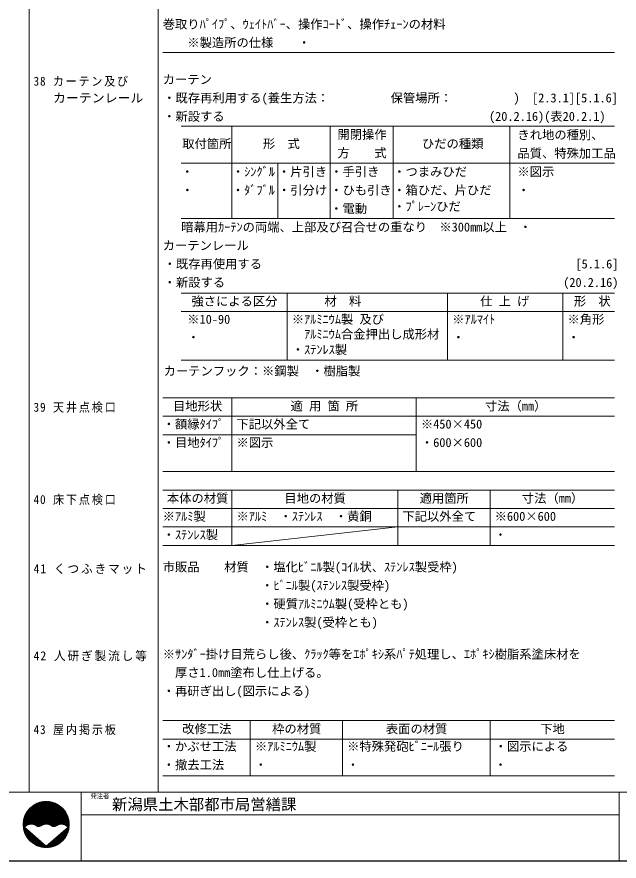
# Model space of a CAD drawing. Units: millimetres on the paper. Extents: x -398 to 394, y -285 to 285.
# Drawn here: x -198.4 to -2.4, y -285 to -10.4 of the extents above; entities that cross this region are included whole.
import ezdxf
from ezdxf.enums import TextEntityAlignment as Align

# ---------------------------------------------------------------- set-up
doc = ezdxf.new("R2010")
doc.units = ezdxf.units.MM
for name, color, linetype, lineweight in [('0-0', 4, 'Continuous', 9), ('0-1_文字', 7, 'Continuous', 9), ('E-0', 5, 'Continuous', 9)]:
    doc.layers.add(name, color=color, linetype=linetype, lineweight=lineweight)
doc.styles.add('ＭＳ ゴシック', font='')
doc.styles.get('ＭＳ ゴシック').set_extended_font_data('MS Gothic')

msp = doc.modelspace()

# ---------------------------------------------------------------- linework, layer by layer
at = {"layer": '0-0'}
for p, q in [((-194.439, 285.028), (-194.439, -262.589)), ((-152.439, 285.028), (-152.439, -262.589)), ((-150.939, -21.972), (-3.953, -21.972)), ((-144.939, -45.972), (-3.953, -45.972)), ((-128.439, -45.972), (-128.439, -75.972)), ((-96.439, -45.972), (-96.439, -75.972)), ((-75.939, -45.972), (-75.939, -75.972)), ((-37.983, -45.972), (-37.983, -75.972)), ((-144.939, -57.972), (-3.953, -57.972)), ((-113.439, -57.972), (-113.439, -75.972)), ((-144.939, -75.972), (-3.953, -75.972)), ((-144.939, -100.205), (-3.953, -100.205)), ((-110.439, -100.205), (-110.439, -122.068)), ((-58.235, -100.205), (-58.235, -122.068)), ((-20.744, -100.205), (-20.744, -122.068)), ((-144.939, -106.205), (-3.953, -106.205)), ((-144.939, -122.068), (-3.953, -122.068)), ((-150.939, -134.304), (-3.953, -134.304)), ((-128.439, -134.304), (-128.439, -158.304)), ((-68.439, -134.304), (-68.439, -158.304)), ((-150.939, -140.304), (-3.953, -140.304)), ((-150.939, -146.304), (-68.439, -146.304)), ((-150.939, -158.304), (-3.953, -158.304)), ((-150.939, -164.304), (-3.953, -164.304)), ((-128.439, -164.304), (-128.439, -182.304)), ((-74.439, -164.304), (-74.439, -182.304)), ((-44.439, -164.304), (-44.439, -182.304)), ((-150.939, -170.304), (-3.953, -170.304)), ((-150.939, -176.304), (-3.953, -176.304)), ((-128.439, -182.304), (-74.439, -176.304)), ((-150.939, -182.304), (-3.953, -182.304)), ((-150.939, -239.315), (-3.977, -239.315)), ((-122.439, -257.315), (-122.439, -239.315)), ((-92.439, -257.315), (-92.439, -239.315)), ((-44.439, -257.315), (-44.439, -239.315)), ((-150.939, -245.315), (-3.977, -245.315)), ((-150.939, -257.315), (-3.977, -257.315))]:
    msp.add_line(p, q, dxfattribs=at)
at = {"layer": 'E-0', "color": 7}
for p, q in [((-398.439, -262.589), (393.56, -262.589)), ((-398.439, -262.589), (393.56, -262.589)), ((-177.439, -285.004), (-177.439, -262.589)), ((-2.44, -285.004), (-2.44, -262.589)), ((-177.439, -269.989), (-6.939, -269.989)), ((-6.939, -269.989), (-2.44, -269.989)), ((393.56, -284.888), (-398.439, -284.888)), ((393.56, -285.004), (-398.439, -285.004)), ((393.56, -285.004), (-398.439, -285.004))]:
    msp.add_line(p, q, dxfattribs=at)
at = {"layer": 'E-0'}
for p, q in [((-196.339, -273.097), (-188.83, -265.589)), ((-196.338, -273.237), (-188.69, -265.59)), ((-196.338, -272.955), (-188.973, -265.59)), ((-196.334, -273.375), (-188.553, -265.594)), ((-196.334, -272.809), (-189.118, -265.594)), ((-196.327, -273.51), (-188.418, -265.6)), ((-196.327, -272.661), (-189.267, -265.601)), ((-196.319, -273.642), (-188.285, -265.609)), ((-196.317, -272.509), (-189.418, -265.611)), ((-196.308, -273.773), (-188.155, -265.62)), ((-196.303, -272.354), (-189.574, -265.625)), ((-196.295, -273.902), (-188.026, -265.633)), ((-196.286, -272.195), (-189.732, -265.642)), ((-196.28, -274.028), (-187.9, -265.648)), ((-196.264, -272.033), (-189.895, -265.663)), ((-196.263, -274.153), (-187.775, -265.664)), ((-196.245, -274.276), (-187.652, -265.683)), ((-196.239, -271.866), (-190.062, -265.689)), ((-196.208, -271.694), (-190.234, -265.719)), ((-196.172, -271.516), (-190.411, -265.755)), ((-196.131, -271.333), (-190.594, -265.797)), ((-196.083, -271.144), (-190.784, -265.845)), ((-196.027, -270.946), (-190.981, -265.901)), ((-195.962, -270.74), (-191.187, -265.966)), ((-195.887, -270.524), (-191.404, -266.041)), ((-195.799, -270.295), (-191.633, -266.128)), ((-195.696, -270.05), (-191.878, -266.232)), ((-195.572, -269.785), (-192.143, -266.355)), ((-195.238, -273.41), (-187.531, -265.703)), ((-194.939, -273.253), (-187.412, -265.726)), ((-194.703, -273.158), (-187.294, -265.749)), ((-194.497, -273.094), (-187.178, -265.775)), ((-194.312, -273.05), (-187.064, -265.802)), ((-194.141, -273.02), (-186.951, -265.83)), ((-193.981, -273.002), (-186.839, -265.86)), ((-193.83, -272.993), (-186.729, -265.891)), ((-193.688, -272.991), (-186.62, -265.924)), ((-193.551, -272.996), (-186.513, -265.958)), ((-193.421, -273.007), (-186.407, -265.994)), ((-193.295, -273.023), (-186.303, -266.031)), ((-193.175, -273.044), (-186.199, -266.069)), ((-193.058, -273.069), (-186.097, -266.108)), ((-192.946, -273.098), (-185.996, -266.148)), ((-192.837, -273.13), (-185.896, -266.19)), ((-192.731, -273.166), (-185.798, -266.233)), ((-192.629, -273.206), (-185.7, -266.277)), ((-192.53, -273.248), (-185.604, -266.322)), ((-192.434, -273.293), (-185.509, -266.368)), ((-195.42, -269.491), (-192.436, -266.508)), ((-195.224, -269.154), (-192.774, -266.704)), ((-194.945, -268.733), (-193.194, -266.983)), ((-194.287, -267.934), (-193.994, -267.64)), ((-192.341, -273.342), (-185.415, -266.416)), ((-192.25, -273.392), (-185.322, -266.464)), ((-192.162, -273.446), (-185.23, -266.514)), ((-192.077, -273.502), (-185.139, -266.565)), ((-191.991, -273.557), (-185.05, -266.616)), ((-191.899, -273.607), (-184.961, -266.669)), ((-191.801, -273.65), (-184.873, -266.723)), ((-191.696, -273.687), (-184.787, -266.778)), ((-191.584, -273.716), (-184.701, -266.833)), ((-191.463, -273.737), (-184.617, -266.89)), ((-191.333, -273.748), (-184.533, -266.948)), ((-191.189, -273.745), (-184.45, -267.007)), ((-191.027, -273.725), (-184.369, -267.067)), ((-190.836, -273.675), (-184.288, -267.127)), ((-190.576, -273.557), (-184.208, -267.189)), ((-190.21, -273.332), (-184.129, -267.252)), ((-189.944, -273.208), (-184.052, -267.315)), ((-189.723, -273.128), (-183.975, -267.38)), ((-189.527, -273.073), (-183.899, -267.445)), ((-189.348, -273.036), (-183.824, -267.512)), ((-189.182, -273.011), (-183.75, -267.579)), ((-189.026, -272.997), (-183.677, -267.648)), ((-188.879, -272.991), (-183.605, -267.717)), ((-188.739, -272.993), (-183.534, -267.787)), ((-188.605, -273), (-183.464, -267.859)), ((-188.477, -273.014), (-183.394, -267.931)), ((-188.354, -273.032), (-183.326, -268.004)), ((-188.235, -273.054), (-183.259, -268.078)), ((-188.12, -273.081), (-183.192, -268.153)), ((-188.009, -273.111), (-183.127, -268.229)), ((-187.902, -273.145), (-183.062, -268.306)), ((-187.798, -273.183), (-182.999, -268.383)), ((-187.697, -273.223), (-182.936, -268.462)), ((-187.599, -273.267), (-182.874, -268.542)), ((-187.504, -273.313), (-182.814, -268.623)), ((-187.412, -273.363), (-182.754, -268.704)), ((-187.323, -273.415), (-182.695, -268.787)), ((-187.236, -273.469), (-182.637, -268.871)), ((-187.152, -273.526), (-182.581, -268.956)), ((-187.063, -273.579), (-182.525, -269.041)), ((-186.968, -273.626), (-182.47, -269.128)), ((-186.867, -273.666), (-182.417, -269.216)), ((-186.76, -273.7), (-182.364, -269.304)), ((-186.644, -273.726), (-182.312, -269.394)), ((-186.52, -273.743), (-182.262, -269.485)), ((-186.384, -273.749), (-182.212, -269.577)), ((-186.233, -273.739), (-182.164, -269.67)), ((-186.061, -273.708), (-182.116, -269.764)), ((-185.849, -273.638), (-182.07, -269.859)), ((-185.515, -273.446), (-182.025, -269.955)), ((-185.2, -273.272), (-181.981, -270.053)), ((-184.957, -273.17), (-181.938, -270.151)), ((-184.747, -273.102), (-181.897, -270.251)), ((-184.559, -273.055), (-181.856, -270.352)), ((-184.386, -273.024), (-181.817, -270.454)), ((-184.225, -273.004), (-181.779, -270.558)), ((-184.073, -272.994), (-181.742, -270.663)), ((-183.929, -272.991), (-181.707, -270.769)), ((-183.792, -272.995), (-181.673, -270.876)), ((-183.661, -273.005), (-181.64, -270.985)), ((-183.534, -273.021), (-181.609, -271.095)), ((-183.413, -273.041), (-181.579, -271.207)), ((-183.296, -273.065), (-181.551, -271.32)), ((-183.183, -273.093), (-181.524, -271.434)), ((-183.073, -273.125), (-181.499, -271.55)), ((-182.967, -273.161), (-181.475, -271.668)), ((-182.865, -273.199), (-181.453, -271.787)), ((-196.224, -274.397), (-195.876, -274.049)), ((-196.202, -274.516), (-195.801, -274.115)), ((-196.178, -274.634), (-195.725, -274.18)), ((-196.153, -274.75), (-195.649, -274.246)), ((-196.126, -274.864), (-195.574, -274.312)), ((-196.097, -274.977), (-195.498, -274.378)), ((-196.068, -275.088), (-195.423, -274.443)), ((-196.036, -275.199), (-195.347, -274.509)), ((-196.003, -275.307), (-195.271, -274.575)), ((-188.403, -280.576), (-182.368, -274.541)), ((-188.251, -280.565), (-181.362, -273.677)), ((-188.096, -280.552), (-181.376, -273.832)), ((-187.937, -280.534), (-181.394, -273.991)), ((-187.774, -280.512), (-181.415, -274.154)), ((-187.606, -280.487), (-181.441, -274.321)), ((-187.434, -280.456), (-181.472, -274.494)), ((-182.765, -273.241), (-181.433, -271.909)), ((-182.669, -273.286), (-181.414, -272.031)), ((-182.575, -273.334), (-181.397, -272.156)), ((-182.484, -273.384), (-181.383, -272.283)), ((-182.396, -273.438), (-181.37, -272.411)), ((-182.31, -273.493), (-181.359, -272.542)), ((-182.227, -273.552), (-181.351, -272.675)), ((-182.147, -273.613), (-181.344, -272.81)), ((-182.068, -273.676), (-181.34, -272.948)), ((-181.993, -273.742), (-181.339, -273.088)), ((-181.92, -273.81), (-181.34, -273.231)), ((-181.849, -273.88), (-181.345, -273.376)), ((-181.78, -273.953), (-181.352, -273.525)), ((-195.969, -275.415), (-195.196, -274.641)), ((-195.934, -275.52), (-195.12, -274.707)), ((-195.897, -275.625), (-195.044, -274.772)), ((-195.859, -275.729), (-194.969, -274.838)), ((-195.82, -275.831), (-194.893, -274.904)), ((-195.779, -275.932), (-194.817, -274.97)), ((-195.738, -276.031), (-194.742, -275.035)), ((-195.695, -276.13), (-194.666, -275.101)), ((-195.651, -276.227), (-194.59, -275.167)), ((-195.606, -276.324), (-194.515, -275.233)), ((-195.559, -276.419), (-194.439, -275.299)), ((-195.512, -276.513), (-194.364, -275.364)), ((-195.463, -276.606), (-194.288, -275.43)), ((-195.414, -276.697), (-194.212, -275.496)), ((-195.363, -276.788), (-194.137, -275.562)), ((-195.311, -276.878), (-194.061, -275.627)), ((-195.259, -276.967), (-193.985, -275.693)), ((-195.205, -277.054), (-193.91, -275.759)), ((-195.15, -277.141), (-193.834, -275.825)), ((-195.094, -277.226), (-193.758, -275.891)), ((-195.037, -277.311), (-193.683, -275.956)), ((-194.98, -277.395), (-193.607, -276.022)), ((-194.921, -277.477), (-193.531, -276.088)), ((-194.861, -277.559), (-193.456, -276.154)), ((-194.8, -277.64), (-193.38, -276.219)), ((-194.739, -277.719), (-193.305, -276.285)), ((-194.676, -277.798), (-193.229, -276.351)), ((-194.612, -277.876), (-193.153, -276.417)), ((-194.548, -277.953), (-193.078, -276.483)), ((-194.482, -278.029), (-193.002, -276.548)), ((-194.416, -278.104), (-192.926, -276.614)), ((-194.348, -278.178), (-192.851, -276.68)), ((-194.28, -278.251), (-192.775, -276.746)), ((-194.211, -278.323), (-192.699, -276.812)), ((-194.14, -278.394), (-192.624, -276.877)), ((-194.069, -278.464), (-192.548, -276.943)), ((-193.997, -278.533), (-192.473, -277.009)), ((-193.924, -278.602), (-192.397, -277.075)), ((-193.85, -278.669), (-192.321, -277.14)), ((-193.775, -278.736), (-192.246, -277.206)), ((-193.699, -278.801), (-192.17, -277.272)), ((-193.622, -278.866), (-192.094, -277.338)), ((-188.697, -280.587), (-184.537, -276.428)), ((-188.551, -280.583), (-183.452, -275.484)), ((-187.257, -280.42), (-181.508, -274.671)), ((-187.073, -280.378), (-181.55, -274.854)), ((-186.883, -280.329), (-181.599, -275.045)), ((-186.685, -280.273), (-181.655, -275.242)), ((-186.479, -280.207), (-181.72, -275.449)), ((-186.262, -280.132), (-181.796, -275.666)), ((-186.032, -280.043), (-181.884, -275.896)), ((-185.786, -279.939), (-181.989, -276.142)), ((-185.519, -279.814), (-182.114, -276.408)), ((-185.224, -279.66), (-182.268, -276.704)), ((-184.883, -279.46), (-182.467, -277.045)), ((-193.544, -278.929), (-192.019, -277.404)), ((-193.465, -278.992), (-191.943, -277.469)), ((-193.386, -279.053), (-191.867, -277.535)), ((-193.305, -279.114), (-191.792, -277.601)), ((-193.223, -279.174), (-191.716, -277.667)), ((-193.141, -279.232), (-191.64, -277.732)), ((-193.057, -279.29), (-191.565, -277.798)), ((-192.972, -279.347), (-191.489, -277.864)), ((-192.886, -279.403), (-191.414, -277.93)), ((-192.8, -279.457), (-191.338, -277.996)), ((-192.712, -279.511), (-191.262, -278.061)), ((-192.623, -279.564), (-191.187, -278.127)), ((-192.534, -279.615), (-191.111, -278.193)), ((-192.443, -279.666), (-191.035, -278.259)), ((-192.351, -279.716), (-190.96, -278.324)), ((-192.258, -279.764), (-190.884, -278.39)), ((-192.164, -279.811), (-190.808, -278.456)), ((-192.069, -279.858), (-190.733, -278.522)), ((-191.972, -279.903), (-190.657, -278.588)), ((-191.875, -279.947), (-190.581, -278.653)), ((-191.776, -279.99), (-190.506, -278.719)), ((-191.676, -280.031), (-190.43, -278.785)), ((-191.575, -280.072), (-190.355, -278.851)), ((-191.473, -280.111), (-190.279, -278.916)), ((-191.37, -280.149), (-190.203, -278.982)), ((-191.265, -280.185), (-190.128, -279.048)), ((-191.159, -280.221), (-190.052, -279.114)), ((-191.052, -280.255), (-189.976, -279.18)), ((-190.943, -280.287), (-189.901, -279.245)), ((-190.833, -280.319), (-189.825, -279.311)), ((-190.721, -280.349), (-189.749, -279.377)), ((-190.608, -280.377), (-189.674, -279.443)), ((-190.493, -280.404), (-189.598, -279.508)), ((-190.377, -280.429), (-189.522, -279.574)), ((-190.26, -280.453), (-189.447, -279.64)), ((-190.14, -280.475), (-189.371, -279.706)), ((-190.019, -280.495), (-189.296, -279.772)), ((-189.896, -280.514), (-189.22, -279.837)), ((-189.771, -280.53), (-189.144, -279.903)), ((-189.645, -280.545), (-189.069, -279.969)), ((-189.516, -280.558), (-188.993, -280.035)), ((-189.385, -280.569), (-188.917, -280.101)), ((-189.117, -280.583), (-187.792, -279.258)), ((-188.98, -280.587), (-186.707, -278.314)), ((-188.84, -280.589), (-185.622, -277.371)), ((-184.455, -279.174), (-182.754, -277.472)), ((-189.253, -280.577), (-188.842, -280.166))]:
    msp.add_line(p, q, dxfattribs=at)
msp.add_lwpolyline([(-195.936, -273.997), (-188.839, -280.169), (-181.742, -273.997)], dxfattribs=at)
msp.add_circle((-188.839, -273.089), 7.5, dxfattribs=at)
for centre, radius, start, end in [((-193.729, -275.916), 2.925, 54.9904, 138.98872), ((-191.284, -272.346), 1.403, 236.8522, 305.66466), ((-188.839, -275.916), 2.925, 54.9904, 123.80286), ((-186.394, -272.346), 1.403, 236.8522, 305.66466), ((-183.949, -275.916), 2.925, 41.01126, 123.80286)]:
    msp.add_arc(centre, radius, start, end, dxfattribs=at)

# ---------------------------------------------------------------- texts
at = {"layer": '0-1_文字', "style": 'ＭＳ ゴシック'}
for s, p in [('巻取りﾊﾟｲﾌﾟ、ｳｪｲﾄﾊﾞｰ、操作ｺｰﾄﾞ、操作ﾁｪｰﾝの材料', (-150.939, -15.089)), ('\u3000\u3000※製造所の仕様\u3000\u3000・\u3000', (-150.939, -21.089)), ('カーテン', (-150.939, -33.089)), ('\u3000・既存再利用する(養生方法：\u3000\u3000\u3000\u3000\u3000保管場所：\u3000\u3000\u3000\u3000\u3000)\u3000[2.3.1][5.1.6]', (-154.783, -39.089)), ('\u3000・新設する\u3000\u3000\u3000\u3000\u3000\u3000\u3000\u3000\u3000\u3000\u3000\u3000\u3000\u3000\u3000\u3000\u3000\u3000\u3000 \u3000\u3000(20.2.16)(表20.2.1)', (-154.783, -45.089)), ('開閉操作', (-94.089, -50.972)), ('きれ地の種別、\u3000', (-35.521, -51.089)), ('取付箇所', (-144.589, -53.972)), ('形\u3000式', (-118.339, -53.972)), ('ひだの種類', (-66.589, -53.972)), ('方\u3000\u3000式', (-94.089, -56.972)), ('品質、特殊加工品', (-35.521, -57.089)), ('・\u3000', (-144.939, -63.089)), ('・ｼﾝｸﾞﾙ', (-128.439, -63.089)), ('・片引き', (-113.439, -63.089)), ('・手引き', (-96.439, -63.089)), ('・つまみひだ', (-75.939, -63.089)), ('※図示\u3000', (-35.521, -63.089)), ('・ﾀﾞﾌﾞﾙ', (-128.439, -69.089)), ('・引分け', (-113.439, -69.089)), ('・ひも引き', (-96.439, -69.089)), ('・箱ひだ、片ひだ', (-75.939, -69.089)), ('・\u3000', (-144.939, -69.089)), ('・\u3000', (-35.521, -69.089)), ('・電動', (-96.439, -75.089)), ('・ﾌﾟﾚｰﾝひだ', (-75.939, -74.386)), ('暗幕用ｶｰﾃﾝの両端、上部及び召合せの重なり\u3000※300mm以上\u3000・\u3000', (-144.939, -81.089)), ('カーテンレール', (-150.939, -87.089)), ('\u3000・既存再使用する\u3000\u3000\u3000\u3000\u3000\u3000\u3000\u3000\u3000\u3000\u3000\u3000\u3000 \u3000\u3000\u3000\u3000\u3000\u3000\u3000\u3000  \u3000  \u3000[5.1.6]', (-154.64, -93.089)), ('\u3000・新設する\u3000\u3000\u3000\u3000\u3000\u3000\u3000\u3000\u3000\u3000\u3000 \u3000\u3000\u3000\u3000\u3000\u3000\u3000\u3000\u3000\u3000\u3000\u3000\u3000\u3000\u3000\u3000(20.2.16)', (-154.64, -99.089)), ('強さによる区分', (-141.589, -105.205)), ('材\u3000料', (-98.339, -105.205)), ('仕 上 げ', (-47.637, -105.205)), ('形\u3000状', (-17.188, -105.205)), ('※ｱﾙﾐﾆｳﾑ製 及び', (-108.939, -111.089)), ('※角形', (-19.244, -111.089)), (' ※10-90', (-144.939, -111.089)), ('※ｱﾙﾏｲﾄ', (-56.735, -111.089)), ('\u3000ｱﾙﾐﾆｳﾑ合金押出し成形材', (-108.939, -115.92)), (' ・\u3000', (-144.939, -116.948)), ('・\u3000', (-56.735, -116.948)), ('・\u3000', (-19.244, -116.948)), ('・ｽﾃﾝﾚｽ製', (-108.939, -120.952)), ('\u3000カーテンフック：※鋼製\u3000・樹脂製', (-154.64, -127.916)), ('目地形状', (-147.589, -139.304)), ('適 用 箇 所', (-109.339, -139.304)), ('寸法（㎜）', (-46.096, -139.304)), ('・額縁ﾀｲﾌﾟ', (-150.939, -145.188)), ('下記以外全て', (-126.939, -145.188)), ('※450×450', (-66.939, -145.188)), ('・目地ﾀｲﾌﾟ', (-150.939, -151.188)), ('※図示', (-126.939, -151.188)), ('・600×600', (-66.939, -151.188)), ('本体の材質', (-149.589, -169.304)), ('目地の材質', (-111.339, -169.304)), ('適用箇所', (-67.339, -169.304)), ('寸法（㎜）', (-34.096, -169.304)), ('※ｱﾙﾐ製', (-150.939, -175.188)), ('※ｱﾙﾐ\u3000・ｽﾃﾝﾚｽ\u3000・黄銅', (-126.939, -175.188)), ('下記以外全て', (-72.939, -175.188)), ('※600×600', (-42.939, -175.188)), ('・ｽﾃﾝﾚｽ製', (-150.939, -181.188)), ('市販品\u3000\u3000材質\u3000・塩化ﾋﾞﾆﾙ製(ｺｲﾙ状、ｽﾃﾝﾚｽ製受枠)', (-150.939, -191.666)), ('\u3000\u3000\u3000\u3000\u3000\u3000\u3000\u3000・ﾋﾞﾆﾙ製(ｽﾃﾝﾚｽ製受枠)', (-150.939, -197.666)), ('\u3000\u3000\u3000\u3000\u3000\u3000\u3000\u3000・硬質ｱﾙﾐﾆｳﾑ製(受枠とも)', (-150.939, -203.666)), ('\u3000\u3000\u3000\u3000\u3000\u3000\u3000\u3000・ｽﾃﾝﾚｽ製(受枠とも)', (-150.939, -209.666)), ('※ｻﾝﾀﾞｰ掛け目荒らし後、ｸﾗｯｸ等をｴﾎﾟｷｼ系ﾊﾟﾃ処理し、ｴﾎﾟｷｼ樹脂系塗床材を', (-150.939, -220.012)), ('\u3000厚さ1.0㎜塗布し仕上げる。', (-150.939, -226.012)), ('・再研ぎ出し(図示による)', (-150.939, -232.012)), ('改修工法', (-144.589, -244.315)), ('枠の材質', (-115.339, -244.315)), ('表面の材質', (-78.339, -244.315)), ('下地', (-28.108, -244.315)), ('・かぶせ工法', (-150.939, -250.012)), ('※ｱﾙﾐﾆｳﾑ製', (-120.939, -250.012)), ('※特殊発砲ﾋﾞﾆｰﾙ張り', (-90.939, -250.012)), ('・図示による', (-42.939, -250.012)), ('・撤去工法', (-150.939, -256.012))]:
    msp.add_text(s, height=2.933, dxfattribs=at).set_placement(p, align=Align.BOTTOM_LEFT)
for s, width, p in [('\u3000 カーテンレール', 1.05, (-192.939, -39.089)), ('・', 0.95, (-42.939, -181.188)), ('・', 0.95, (-120.939, -256.012)), ('・', 0.95, (-90.939, -256.012)), ('・', 0.95, (-42.939, -256.012))]:
    msp.add_text(s, height=2.933, dxfattribs=dict(at, width=width)).set_placement(p, align=Align.BOTTOM_LEFT)
at = {"layer": '0-1_文字', "char_height": 2.933, "attachment_point": 7, "style": 'ＭＳ ゴシック'}
for s, insert in [('\\T1.16;\\W0.9;38\\~カーテン及び', (-192.939, -33.089)), ('\\T1.17;\\W0.9;39\\~天井点検口', (-192.939, -139.188)), ('\\T1.17;\\W0.9;40\\~床下点検口', (-192.939, -169.188)), ('\\T1.16;\\W0.95;41\\~くつふきマット', (-192.939, -191.666)), ('\\T1.16;\\W0.95;42\\~人研ぎ製流し等', (-192.939, -220.012)), ('\\T1.17;\\W0.9;43\\~屋内掲示板', (-192.939, -244.012))]:
    msp.add_mtext(s, dxfattribs=dict(at, insert=insert))
at = {"layer": 'E-0', "color": 7, "style": 'ＭＳ ゴシック'}
for s, height, p in [('発注者', 1.466, (-174.439, -264.989)), ('新潟県土木部都市局営繕課', 3.666, (-167.439, -269.489))]:
    msp.add_text(s, height=height, dxfattribs=at).set_placement(p, align=Align.BOTTOM_LEFT)

doc.saveas('drawing.dxf')
